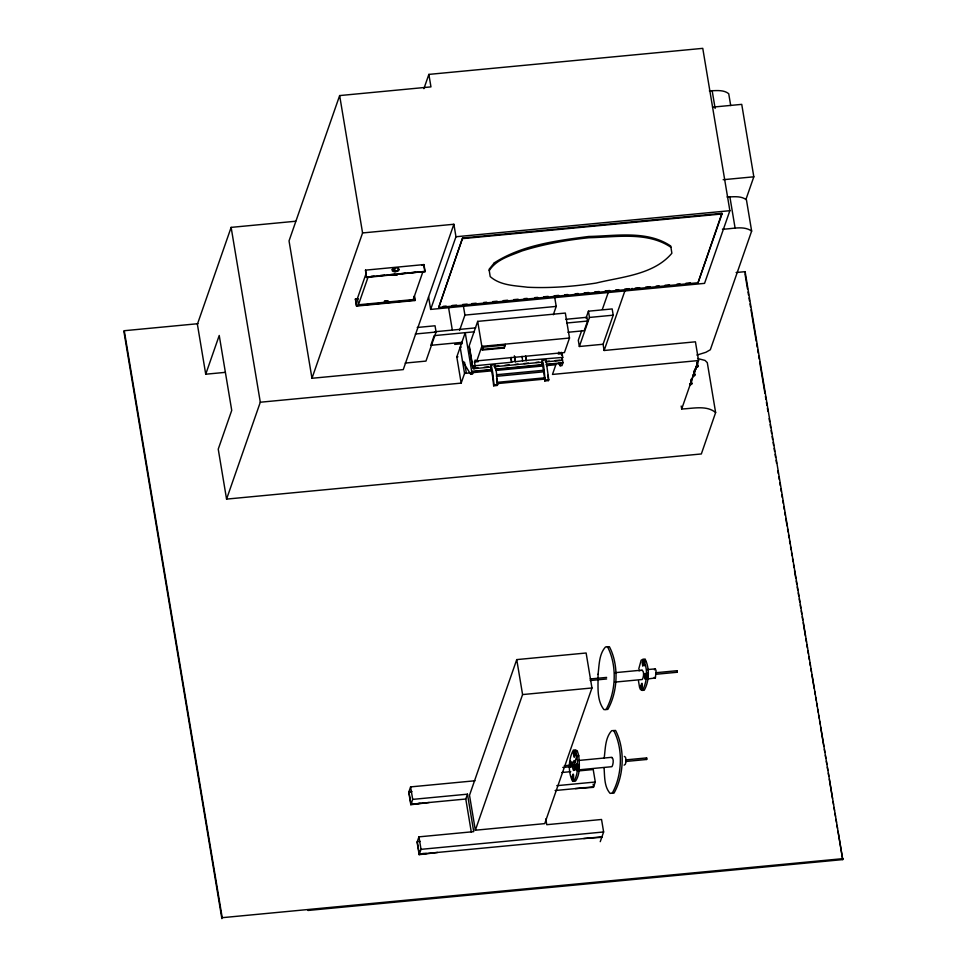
<?xml version="1.0" encoding="UTF-8"?>
<svg xmlns="http://www.w3.org/2000/svg" width="967" height="967" viewBox="0 0 967 967"><rect width="100%" height="100%" fill="white"/><g stroke="black" fill="none" stroke-linecap="round" stroke-linejoin="round"><path stroke-width="1.45" d="M697.57 358.515L705.016 360.413L707.288 362.625L715.628 412.571L701.341 453.958L226.568 499.105L218.24 449.147L231.729 410.395L219.231 335.464L205.729 374.217L225.19 372.368M571.376 765.356L570.651 761.029L569.914 765.381M572.404 765.042C575.848 749.8 575.063 781.433 572.379 766.287M574.241 764.873L574.773 761.718M577.517 766.553L577.71 765.042M604.194 758.031C605.427 748.845 605.076 737.918 611.676 730.677L615.568 730.46C625.117 748.724 624.126 775.244 613.972 793.145L610.092 793.363C603.988 786.522 604.786 776.211 604.037 767.617M645.944 676.682C644.01 685.385 644.433 667.23 645.968 675.848M494.995 367.871L495.273 368.79M571.92 762.069L571.739 765.211M638.788 668.826L641.145 660.231L643.188 659.119C647.975 668.245 647.467 681.505 642.402 690.462L640.396 689.435L639.562 687.392L638.486 680.925M696.276 366.856L695.66 369.587L694.753 369.612M696.18 368.089L696.361 367.013M646.427 674.192L646.452 678.629M418.916 850.972L419.134 852.265M497.376 383.464L497.256 382.388M544.772 377.819L544.772 380.95L548.434 380.611A5.959 1.076 84.6 0 0 548.76 379.632L545.98 359.942L542.33 360.28L541.653 362.226L542.983 367.569A20.778 3.735 84.6 0 1 544.046 373.878L544.626 379.124L544.772 377.819L497.292 382.34M571.255 766.069L570.494 767.29L569.998 766.094M578.701 769.454L578.834 764.438M647.419 678.604L647.37 673.177M197.933 323.703L124.272 330.714L123.933 331.681L221.878 918.65M295.672 221.238L231.137 227.378L197.389 324.259L205.729 374.217M428.574 296.929L430.653 309.416L704.556 283.367L729.867 210.697L702.767 48.35L428.865 74.399L430.956 86.885L339.647 95.576L289.036 240.904L311.966 378.278L403.263 369.599L453.874 224.259L362.577 232.95L311.966 378.278M226.568 499.105L260.304 402.224L231.137 227.378M423.909 88.65L428.865 74.399M414.456 295.914L414.964 300.519L356.533 306.08L355.385 299.202L357.391 298.549L366.191 273.262M365.514 270.144L366.493 277.493L425.093 271.449L423.945 264.583L365.514 270.144L366.493 277.493M356.533 306.08L355.554 298.718M422.99 271.485L413.211 299.577L358.431 304.786L368.209 276.695M423.945 264.583L421.95 265.236M430.653 309.416L455.965 236.758L453.874 224.259M462.589 237.991L438.74 307.409L698.029 282.751L721.986 213.961L721.89 213.332L462.589 237.991L438.74 307.409M417.236 327.475L435.041 325.782L436.081 332.032L425.963 361.09L405.197 363.072M459.567 330.448L464.922 315.097L463.447 306.273M260.304 402.224L461.174 383.113L456.799 356.896L465.236 332.672L471.691 371.388L470.675 374.289L472.5 374.12L473.347 371.691L491.176 369.998M473.129 365.877L473.842 368.983L475.099 365.744L474.471 361.996L475.148 360.062L476.791 360.896L564.438 352.556L569.503 338.027L565.332 313.054L477.686 321.382L469.249 345.606L472.79 366.844L473.129 365.877L472.44 365.937M461.174 383.113L464.547 373.431L460.171 347.201L461.307 347.093M476.791 360.896L481.844 346.367L477.686 321.382M482.328 350.066L483.234 346.537L482.328 350.066L504.242 347.987L505.149 344.445L504.242 347.987M490.523 367.085L491.2 365.151L494.85 364.801L495.805 369.019A20.754 3.735 84.6 0 1 496.591 373.77L497.642 384.503A5.959 1.076 84.6 0 1 497.304 385.47L493.653 385.821L492.916 378.75A20.778 3.735 84.6 0 0 491.865 372.44L490.523 367.085L474.084 368.645M475.099 365.744L511.616 362.262L511.06 357.379M525.661 355.989L526.399 360.389L515.363 361.682L514.71 357.028M558.914 352.085L558.249 354.031L562.129 353.656L562.746 357.403L526.399 360.389M553.305 314.783L556.218 306.406L554.744 297.594M429.263 802.489L410.83 804.713L408.751 792.227L410.6 786.896L474.966 780.768M561.223 360.183L562.746 357.403M562.25 358.237L562.987 362.698L561.984 365.611L560.159 365.78L560.993 363.362L546.137 364.777M410.83 804.713L412.691 799.383L410.6 786.896M581.687 330.569L578.302 340.263L579.354 346.5L603.082 344.252L613.211 315.182L612.171 308.932L588.432 311.193L586.014 318.119M565.9 319.291L586.945 317.285L587.573 321.032L584.201 330.726L567.943 332.273M579.354 346.5L589.471 317.442L588.432 311.193M602.393 309.295L608.352 292.203M412.691 799.383L467.472 794.173L473.721 831.644L418.941 836.854L417.091 842.172L419.17 854.671L437.604 852.447M419.17 854.671L421.02 849.34L418.941 836.854M715.628 412.571C706.684 404.919 692.565 408.654 681.687 408.981L698.561 360.546L695.43 341.81L604.133 350.489L624.972 290.644M471.316 832.164L465.78 799.02L467.472 794.173M516.741 659.603L469.503 795.249L475.341 830.218L544.723 823.618L591.961 687.972L586.123 653.003L516.741 659.603L522.579 694.572L475.341 830.218M721.89 213.332L698.029 282.751M745.92 199.492L753.825 176.804L741.737 104.363L712.522 107.144M689.64 385.688L696.385 366.312M689.701 384.576L691.526 384.407L691.864 383.44L691.163 379.221M694.898 374.712L693.073 374.894L692.735 375.861L694.56 375.68L694.898 374.712L694.197 370.494M697.932 365.997L696.107 366.167L695.769 367.134L697.594 366.964L697.932 365.997L697.231 361.779M727.051 197.014C733.373 196.857 741.181 195.612 746.439 199.855L751.649 231.077L710.322 349.764L705.898 352.29L696.905 355.082M744.783 272.634L745.122 271.667L736.105 272.525M574.579 762.733L576.936 755.952L575.45 751.008L573.443 749.981C568.378 758.926 567.871 772.186 572.657 781.324L573.685 781.3C578.653 774.132 577.601 764.268 576.936 755.952L578.762 755.783C579.426 764.099 580.478 773.963 575.51 781.131L574.483 781.155M575.341 788.601L593.436 787.343L595.297 782.013L593.206 769.527L578.242 770.953M583.681 838.546L601.776 837.301M600.253 841.665L603.626 831.971L601.547 819.484L546.766 824.694L545.799 818.928M307.941 910.467L842.728 859.603L745.122 271.667M561.694 360.425L545.303 361.876M496.53 376.248L496.615 374.894M695.889 368.657L694.789 369.237M638.969 670.808L639.356 670.179L639.924 670.796M654.441 669.829L655.336 668.874L656.073 670.675L655.408 677.952L646.875 679.064M676.973 670.711L676.985 672.283L676.973 670.711L656.013 672.706M489.266 270.615C496.422 259.289 510.31 255.759 521.975 250.949C543.78 244.119 566.311 240.118 589.012 237.713C615.931 237.229 647.334 231.27 670.941 247.274M543.998 370.228L543.962 371.787L543.998 370.228L496.47 374.737M642.934 659.905L642.197 662.637L642.777 666.166L643.732 663.435L642.934 659.905L645.013 658.938C649.8 668.076 649.304 681.336 644.227 690.281L643.188 690.305M641.943 670.421C644.457 670.675 643.72 677.383 642.318 679.499L614.843 682.11M574.253 750.9L575.28 749.812L577.275 750.827L578.762 755.783M611.567 757.62C614.093 757.874 613.344 764.583 611.954 766.686L578.351 769.889M624.356 756.412C626.785 756.218 626.543 765.32 624.126 765.163M612.147 793.315C622.301 775.413 623.292 748.905 613.743 730.629M646.597 757.91L646.609 759.482L646.657 757.91L625.649 759.905M392.735 269.672C389.749 272.283 399.444 272.331 398.948 269.648M393.46 269.406L395.261 269.068M418.155 803.492L420.029 803.226M584.37 787.597L580.599 787.948M709.343 90.862C715.665 90.705 723.473 89.46 728.719 93.702L730.714 105.596M723.147 179.717L753.825 176.804M455.965 236.758L729.867 210.697M462.697 238.619L721.986 213.961M722.434 229.167C731.548 229.215 743.43 225.178 751.649 231.077M371.171 276.417L374.132 276.127M380.055 275.571L384.503 275.148M390.414 274.58L394.862 274.157M400.785 273.601L405.221 273.178M411.144 272.609L415.592 272.186M366.662 277.009L425.093 271.449M355.385 299.202L358.382 298.924M356.702 305.584L415.133 300.036M443.14 306.358L446.138 306.068M452.133 305.499L456.642 305.076M462.637 304.508L467.146 304.073M471.642 303.65L476.151 303.215M483.645 302.502L486.643 302.224M492.65 301.644L497.147 301.22M503.154 300.652L507.651 300.217M513.658 299.649L518.155 299.226M524.162 298.646L527.16 298.368M534.666 297.655L537.664 297.365M543.672 296.796L548.168 296.373M554.164 295.793L558.672 295.37M564.668 294.802L567.677 294.512M575.172 293.799L578.181 293.509M584.177 292.941L588.673 292.517M594.681 291.949L599.177 291.514M605.185 290.946L609.681 290.523M615.689 289.943L618.687 289.665M624.694 289.085L629.191 288.662M635.186 288.093L639.658 287.67M645.642 287.102L650.126 286.667M656.097 286.099L659.083 285.821M665.066 285.253L669.539 284.83M677.009 284.117L680.006 283.827M685.978 283.258L690.462 282.835M464.922 315.097L556.218 306.406M435.065 331.729L475.667 327.873M415.314 334.002L436.081 332.032M589.471 317.442L613.211 315.182M474.217 331.814L434.183 335.622L430.811 345.316L461.863 342.354M566.88 323.002L587.573 321.032M454.708 344.397L462.202 343.696M481.844 346.367L569.503 338.027M487.61 346.113L491.998 345.702M497.836 345.146L502.224 344.723M483.343 347.165L505.245 345.074M482.219 349.438L504.133 347.358M456.799 356.896L457.935 356.787M474.471 361.996L478.351 361.622M511.785 361.779L515.447 361.44M478 367.943L472.863 368.439L469.188 346.79M483.947 367.375L488.395 366.952M494.342 366.384L498.803 365.961M504.738 365.405L509.198 364.982M515.133 364.414L518.107 364.124M524.054 363.568L528.514 363.145M535.936 362.432L538.909 362.154M546.331 361.44L549.304 361.162M555.251 360.594L559.712 360.171M494.173 366.735L541.653 362.226M471.691 371.388L491.151 369.539M495.636 369.104L543.539 364.547M546.524 364.269L562.987 362.698M495.636 369.575L543.176 365.055M464.547 373.431L491.623 370.857M496.083 370.434L543.623 365.913M546.597 365.623L555.844 364.74L552.471 374.434L698.561 360.546M496.482 376.308L543.962 371.787M497.304 383.597L544.772 379.076M493.653 385.809A5.959 1.076 84.6 0 0 493.98 384.842L497.642 384.503M544.772 380.95A5.959 1.076 84.6 0 0 545.11 379.983L548.773 379.644M690.039 383.609L691.864 383.44M614.782 672.706L642.245 670.095M646.814 669.66L655.022 668.886M590.16 678.967L606.623 677.408M590.172 680.538L606.635 678.967M656.025 674.277L676.985 672.283M522.579 694.572L591.961 687.972M578.278 760.497L611.881 757.294M564.281 765.743L574.761 764.74M562.794 767.447L574.773 766.311M625.661 761.476L646.609 759.482M561.779 772.512L570.76 771.666M411.906 791.453L408.92 791.743L410.999 804.23L465.78 799.02M408.751 792.227L411.555 791.961M556.799 785.675L595.297 782.013M555.106 790.523L593.605 786.86L593.146 784.08M420.21 841.411L417.248 841.689L419.34 854.175L601.945 836.818M421.02 849.34L603.626 831.971M843.067 858.636L222.217 917.683L124.272 330.714M394.729 271.606L395.684 271.558M426.495 853.438L422.784 853.45M607.349 646.778L609.403 646.73C618.965 665.006 617.973 691.514 607.82 709.415L605.765 709.464M655.094 678.278L654.248 677.359M394.476 271.425L393.774 271.256M397.908 269.177L398.525 269.382M410.794 802.308L411.628 802.84M645.17 659.929L644.095 661.67L644.409 665.792M576.453 750.779L575.498 751.794L575.401 755.638M558.66 363.35L560.159 365.78M462.468 360.945L470.675 374.289M574.833 769.853L574.205 766.106M542.33 360.28L543.285 364.499A20.754 3.735 84.6 0 1 544.07 369.249L545.11 379.983M491.2 365.151L492.155 369.37A20.754 3.735 84.6 0 1 492.94 374.108L493.992 384.854M577.746 769.466L577.492 767.387M745.025 274.12L747.515 289.024M748.011 291.998L748.506 294.983M749.014 297.957L749.51 300.942M750.005 303.916L750.501 306.902M750.996 309.875L756.218 341.158M756.714 344.143L757.209 347.117M757.705 350.102L758.213 353.076M758.708 356.061L759.204 359.035M759.699 362.021L764.921 393.303M765.417 396.289L765.912 399.262M766.408 402.248L766.904 405.221M767.399 408.207L767.907 411.18M769.14 418.626L769.647 421.612M770.143 424.586L770.639 427.571M771.134 430.545L771.63 433.53M772.125 436.504L772.621 439.489M773.116 442.463L773.624 445.449M774.12 448.422L774.615 451.408M775.111 454.381L775.607 457.367M776.102 460.34L776.598 463.326M777.843 470.772L778.338 473.757M778.846 476.731L779.342 479.717M779.837 482.69L780.333 485.676M780.828 488.649L781.324 491.635M781.819 494.608L782.315 497.594M782.823 500.568L783.318 503.553M783.814 506.527L784.31 509.512M784.805 512.486L785.301 515.471M785.796 518.445L787.041 525.891M787.537 528.876L788.032 531.85M788.54 534.836L789.036 537.809M789.531 540.795L790.027 543.768M790.523 546.754L791.018 549.727M791.514 552.713L792.021 555.687M792.517 558.672L793.013 561.646M793.508 564.631L794.004 567.605M794.499 570.59L795.744 578.036M796.24 581.022L796.735 583.995M797.231 586.981L797.739 589.955M798.234 592.94L798.73 595.914M799.226 598.899L799.721 601.873M800.217 604.858L800.712 607.832M801.22 610.806L801.716 613.791M802.211 616.765L802.707 619.75M803.202 622.724L805.438 636.141M805.934 639.114L806.43 642.1M806.937 645.074L807.433 648.059M807.928 651.033L808.424 654.018M808.92 656.992L809.415 659.977M809.911 662.951L810.406 665.937M810.914 668.91L811.41 671.896M811.905 674.869L814.141 688.274M814.637 691.26L815.133 694.233M815.628 697.219L816.124 700.193M816.632 703.178L817.127 706.152M817.623 709.137L818.118 712.111M818.614 715.096L819.109 718.07M819.605 721.056L820.113 724.029M820.608 727.015L823.836 746.379M824.331 749.365L824.827 752.338M825.322 755.324L825.83 758.297M826.326 761.283L826.821 764.256M827.317 767.242L827.812 770.216M828.308 773.201L828.804 776.175M829.311 779.16L832.539 798.524M833.034 801.498L833.53 804.484M834.025 807.457L834.521 810.443M835.029 813.416L835.524 816.402M836.02 819.375L836.515 822.361M837.011 825.334L837.507 828.32M838.002 831.294L842.728 859.603M712.147 90.596L715.133 108.437M729.867 196.748L735.077 227.97M696.893 362.746L697.594 366.964M693.859 371.473L694.56 375.68M690.825 380.188L691.526 384.407M681.191 406.043L681.687 408.981M632.188 288.371L632.297 289M603.082 344.252L604.133 350.489M561.259 352.278L561.754 355.252M525.492 356.472L526.229 360.884M522.011 356.339L522.663 360.981M514.371 355.808L515.363 361.682M510.89 357.863L511.616 362.262M464.523 362.154L466.372 373.25M448.567 307.579L452.254 329.674M424.005 266.445L424.924 271.932M414.287 296.398L414.964 300.519M339.647 95.576L362.577 232.95M357.391 298.549L358.431 304.786M496.567 378.399L496.978 381.856M645.46 660.92L645.545 661.633M547.902 375.244L548.434 380.611M542.451 363.556C542.656 366.118 543.079 361.477 542.451 363.556M572.113 777.009C573.334 789.41 574.688 766.36 572.113 777.009M573.479 753.486C574.7 765.888 576.066 742.837 573.479 753.486M575.691 766.734C576.912 779.136 578.278 756.085 575.691 766.734M598.041 674.313C598.319 685.941 596.337 699.915 603.94 709.633L605.995 709.585C616.148 691.695 617.139 665.175 607.578 646.911L605.523 646.947C598.924 654.188 599.274 665.127 598.041 674.313M640.819 686.159C642.052 698.561 643.406 675.522 640.819 686.159M392.227 269.358C399.311 274.604 402.526 264.172 392.227 269.358M393.545 275.099L397.086 274.882L393.545 275.099M384.431 301.257L387.985 301.039L384.431 301.257M494.355 262.806L489.06 269.37L490.196 276.586C500.386 285.603 514.843 285.579 527.619 287.247C550.513 288.323 573.419 286.51 596.059 283.077C621.829 276.731 653.692 274.833 671.872 253.245L670.735 246.029C647.128 230.025 615.725 235.984 588.794 236.468C556.496 240.686 522.361 244.917 494.355 262.806"/></g></svg>
